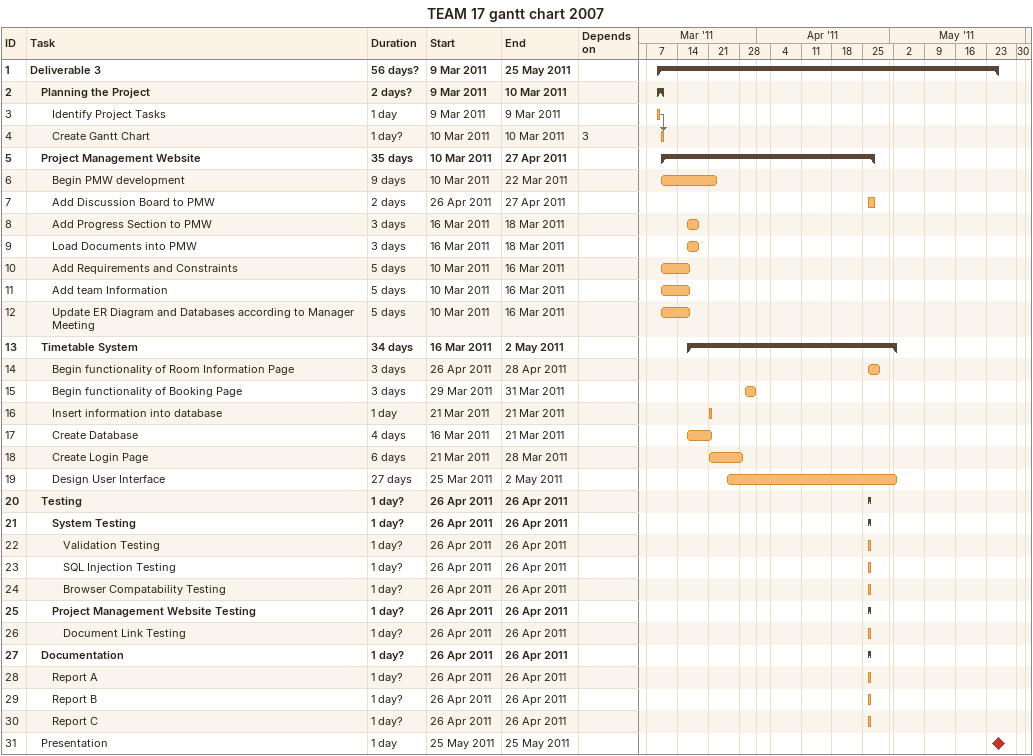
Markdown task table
TEAM 17 gantt chart 2007

| ID | Level | Task | Duration | Start | Finish | Predecessors |
|---|---|---|---|---|---|---|
| 1 | 1 | **Deliverable 3** | 56d? | 2011-03-09 | 2011-05-25 |  |
| 2 | 2 | **Planning the Project** | 2d? | 2011-03-09 | 2011-03-10 |  |
| 3 | 3 | Identify Project Tasks | 1d | 2011-03-09 | 2011-03-09 |  |
| 4 | 3 | Create Gantt Chart | 1d? | 2011-03-10 | 2011-03-10 | 3 |
| 5 | 2 | **Project Management Website** | 35d | 2011-03-10 | 2011-04-27 |  |
| 6 | 3 | Begin PMW development | 9d | 2011-03-10 | 2011-03-22 |  |
| 7 | 3 | Add Discussion Board to PMW | 2d | 2011-04-26 | 2011-04-27 |  |
| 8 | 3 | Add Progress Section to PMW | 3d | 2011-03-16 | 2011-03-18 |  |
| 9 | 3 | Load Documents into PMW | 3d | 2011-03-16 | 2011-03-18 |  |
| 10 | 3 | Add Requirements and Constraints | 5d | 2011-03-10 | 2011-03-16 |  |
| 11 | 3 | Add team Information | 5d | 2011-03-10 | 2011-03-16 |  |
| 12 | 3 | Update ER Diagram and Databases according to Manager Meeting | 5d | 2011-03-10 | 2011-03-16 |  |
| 13 | 2 | **Timetable System** | 34d | 2011-03-16 | 2011-05-02 |  |
| 14 | 3 | Begin functionality of Room Information Page | 3d | 2011-04-26 | 2011-04-28 |  |
| 15 | 3 | Begin functionality of Booking Page | 3d | 2011-03-29 | 2011-03-31 |  |
| 16 | 3 | Insert information into database | 1d | 2011-03-21 | 2011-03-21 |  |
| 17 | 3 | Create Database | 4d | 2011-03-16 | 2011-03-21 |  |
| 18 | 3 | Create Login Page | 6d | 2011-03-21 | 2011-03-28 |  |
| 19 | 3 | Design User Interface | 27d | 2011-03-25 | 2011-05-02 |  |
| 20 | 2 | **Testing** | 1d? | 2011-04-26 | 2011-04-26 |  |
| 21 | 3 | **System Testing** | 1d? | 2011-04-26 | 2011-04-26 |  |
| 22 | 4 | Validation Testing | 1d? | 2011-04-26 | 2011-04-26 |  |
| 23 | 4 | SQL Injection Testing | 1d? | 2011-04-26 | 2011-04-26 |  |
| 24 | 4 | Browser Compatability Testing | 1d? | 2011-04-26 | 2011-04-26 |  |
| 25 | 3 | **Project Management Website Testing** | 1d? | 2011-04-26 | 2011-04-26 |  |
| 26 | 4 | Document Link Testing | 1d? | 2011-04-26 | 2011-04-26 |  |
| 27 | 2 | **Documentation** | 1d? | 2011-04-26 | 2011-04-26 |  |
| 28 | 3 | Report A | 1d? | 2011-04-26 | 2011-04-26 |  |
| 29 | 3 | Report B | 1d? | 2011-04-26 | 2011-04-26 |  |
| 30 | 3 | Report C | 1d? | 2011-04-26 | 2011-04-26 |  |
| 31 | 2 | Presentation | 1d | 2011-05-25 | 2011-05-25 |  |
